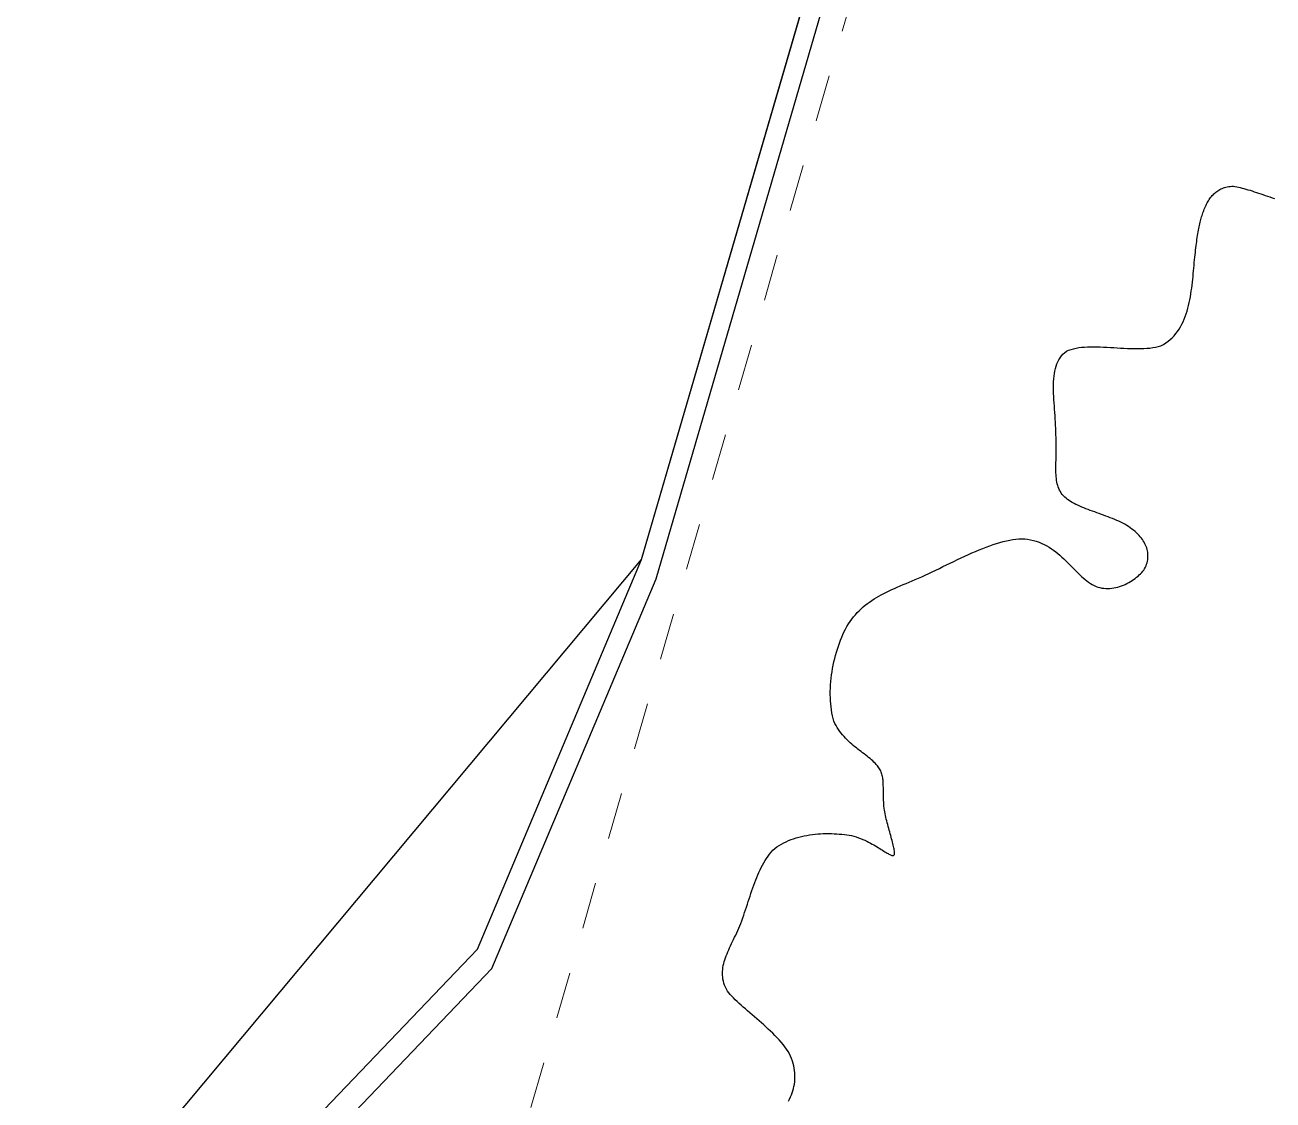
# Model space of a CAD drawing. Header units: metres. Extents: x 507649 to 508899, y 6966965 to 6967377.
# Drawn here: x 507928.546 to 507931.218, y 6967157.913 to 6967160.215 of the extents above; entities that cross this region are included whole.
import ezdxf

# ---------------------------------------------------------------- set-up
doc = ezdxf.new("R2010")
doc.units = ezdxf.units.M
doc.linetypes.add('AEC_Double Dash', pattern=[0.039, 0.015, -0.004, 0.006, -0.004, 0.006, -0.004])
doc.layers.add('C-PROP-LINE', color=252, linetype='AEC_Double Dash', lineweight=5)
for name, color, linetype in [('C_TEXT_2.5', 7, 'Continuous'), ('mga2020bdy', 252, 'Continuous'), ('mga2020VEG_EDGE_GARDEN', 252, 'Continuous'), ('mga2020VEG_TREE', 252, 'Continuous'), ('VEG_EDGE_GARDEN', 252, 'Continuous')]:
    doc.layers.add(name, color=color, linetype=linetype)

# ---------------------------------------------------------------- blocks, each defined once
blk = doc.blocks.new('BAC V TREE')
for p, q in [((-8.5005, 13.913), (-8.4891, 13.9255)), ((-8.4891, 13.9255), (-8.4773, 13.9375)), ((-8.4773, 13.9375), (-8.465, 13.9489)), ((-8.465, 13.9489), (-8.4522, 13.9598)), ((-8.4522, 13.9598), (-8.4388, 13.9701)), ((-8.4388, 13.9701), (-8.425, 13.9797)), ((-8.425, 13.9797), (-8.4105, 13.9888)), ((-8.4105, 13.9888), (-8.3955, 13.9972)), ((-8.3955, 13.9972), (-8.3799, 14.005)), ((-8.3799, 14.005), (-8.3637, 14.0121)), ((-8.3637, 14.0121), (-8.3468, 14.0186)), ((-8.3468, 14.0186), (-8.3293, 14.0243)), ((-8.3293, 14.0243), (-8.3111, 14.0293)), ((-8.3111, 14.0293), (-8.2922, 14.0336)), ((-8.2922, 14.0336), (-8.2725, 14.0372)), ((-8.2725, 14.0372), (-8.2522, 14.04)), ((-8.2522, 14.04), (-8.231, 14.042)), ((-8.231, 14.042), (-8.2091, 14.0432)), ((-8.2091, 14.0432), (-8.1867, 14.0395)), ((-8.1867, 14.0395), (-8.1634, 14.0351)), ((-8.1634, 14.0351), (-8.1393, 14.0299)), ((-8.1393, 14.0299), (-8.1144, 14.024)), ((-8.1144, 14.024), (-8.0888, 14.0174)), ((-8.0888, 14.0174), (-8.0625, 14.0103)), ((-8.0625, 14.0103), (-8.0355, 14.0026)), ((-8.0355, 14.0026), (-8.008, 13.9944)), ((-8.008, 13.9944), (-7.9798, 13.9857)), ((-7.9798, 13.9857), (-7.9511, 13.9766)), ((-7.9511, 13.9766), (-7.922, 13.9671)), ((-7.922, 13.9671), (-7.8924, 13.9573)), ((-7.8924, 13.9573), (-7.8623, 13.9472)), ((-7.8623, 13.9472), (-7.832, 13.9369)), ((-7.832, 13.9369), (-7.8012, 13.9264)), ((-7.8012, 13.9264), (-7.7703, 13.9157)), ((-8.6014, 13.745), (-8.5937, 13.7623)), ((-8.5937, 13.7623), (-8.5857, 13.7793)), ((-8.5857, 13.7793), (-8.5775, 13.7958)), ((-8.5775, 13.7958), (-8.5691, 13.812)), ((-8.5691, 13.812), (-8.5603, 13.8278)), ((-8.5603, 13.8278), (-8.5512, 13.8431)), ((-8.5512, 13.8431), (-8.5418, 13.858)), ((-8.5418, 13.858), (-8.5321, 13.8725)), ((-8.5321, 13.8725), (-8.5219, 13.8865)), ((-8.5219, 13.8865), (-8.5114, 13.9)), ((-8.5114, 13.9), (-8.5005, 13.913)), ((-7.7703, 13.9157), (-7.739, 13.9049)), ((-7.739, 13.9049), (-7.7076, 13.8941)), ((-7.7076, 13.8941), (-7.676, 13.8832)), ((-7.676, 13.8832), (-7.6442, 13.8724)), ((-8.6617, 13.565), (-8.6566, 13.5844)), ((-8.6566, 13.5844), (-8.6513, 13.6034)), ((-8.6513, 13.6034), (-8.6459, 13.622)), ((-8.6459, 13.622), (-8.6403, 13.6402)), ((-8.6403, 13.6402), (-8.6345, 13.658)), ((-8.6345, 13.658), (-8.6286, 13.6754)), ((-8.6286, 13.6754), (-8.6225, 13.6926)), ((-8.6225, 13.6926), (-8.6162, 13.7095)), ((-8.6162, 13.7095), (-8.6089, 13.7274)), ((-8.6089, 13.7274), (-8.6014, 13.745)), ((-8.698, 13.3885), (-8.6939, 13.4128)), ((-8.6939, 13.4128), (-8.6896, 13.4365)), ((-8.6896, 13.4365), (-8.6852, 13.4595)), ((-8.6852, 13.4595), (-8.6808, 13.4818)), ((-8.6808, 13.4818), (-8.6762, 13.5034)), ((-8.6762, 13.5034), (-8.6715, 13.5245)), ((-8.6715, 13.5245), (-8.6667, 13.545)), ((-8.6667, 13.545), (-8.6617, 13.565)), ((-8.7215, 13.2251), (-8.7177, 13.2545)), ((-8.7177, 13.2545), (-8.7139, 13.283)), ((-8.7139, 13.283), (-8.71, 13.3106)), ((-8.71, 13.3106), (-8.7061, 13.3374)), ((-8.7061, 13.3374), (-8.7021, 13.3633)), ((-8.7021, 13.3633), (-8.698, 13.3885)), ((-8.7397, 13.0629), (-8.7361, 13.0974)), ((-8.7361, 13.0974), (-8.7325, 13.1309)), ((-8.7325, 13.1309), (-8.7288, 13.1633)), ((-8.7288, 13.1633), (-8.7252, 13.1947)), ((-8.7252, 13.1947), (-8.7215, 13.2251)), ((-8.7575, 12.8757), (-8.7541, 12.9132)), ((-8.7541, 12.9132), (-8.7505, 12.9524)), ((-8.7505, 12.9524), (-8.7469, 12.9904)), ((-8.7469, 12.9904), (-8.7433, 13.0272)), ((-8.7433, 13.0272), (-8.7397, 13.0629)), ((-8.7729, 12.72), (-8.7687, 12.7596)), ((-8.7687, 12.7596), (-8.7647, 12.7988)), ((-8.7647, 12.7988), (-8.761, 12.8375)), ((-8.761, 12.8375), (-8.7575, 12.8757)), ((-8.8014, 12.5194), (-8.7946, 12.5596)), ((-8.7946, 12.5596), (-8.7884, 12.5998)), ((-8.7884, 12.5998), (-8.7827, 12.64)), ((-8.7827, 12.64), (-8.7776, 12.6801)), ((-8.7776, 12.6801), (-8.7729, 12.72)), ((-8.8366, 12.3609), (-8.8265, 12.4)), ((-8.8265, 12.4), (-8.8173, 12.4395)), ((-8.8173, 12.4395), (-8.809, 12.4793)), ((-8.809, 12.4793), (-8.8014, 12.5194)), ((-8.9027, 12.1746), (-8.8872, 12.2104)), ((-8.8872, 12.2104), (-8.8729, 12.2469)), ((-8.8729, 12.2469), (-8.8597, 12.2843)), ((-8.8597, 12.2843), (-8.8476, 12.3223)), ((-8.8476, 12.3223), (-8.8366, 12.3609)), ((-9.0011, 12.0118), (-8.9784, 12.042)), ((-8.9784, 12.042), (-8.9574, 12.0734)), ((-8.9574, 12.0734), (-8.9378, 12.1061)), ((-8.9378, 12.1061), (-8.9196, 12.1398)), ((-8.9196, 12.1398), (-8.9027, 12.1746)), ((-9.2081, 11.8442), (-9.1729, 11.8628)), ((-9.1729, 11.8628), (-9.1396, 11.8834)), ((-9.1396, 11.8834), (-9.1083, 11.9058)), ((-9.1083, 11.9058), (-9.0788, 11.9299)), ((-9.0788, 11.9299), (-9.0512, 11.9557)), ((-9.0512, 11.9557), (-9.0253, 11.983)), ((-9.0253, 11.983), (-9.0011, 12.0118)), ((-10.5969, 11.6789), (-10.5781, 11.704)), ((-10.5781, 11.704), (-10.5571, 11.7273)), ((-10.5571, 11.7273), (-10.5337, 11.7487)), ((-10.5337, 11.7487), (-10.5078, 11.7683)), ((-10.5078, 11.7683), (-10.4777, 11.7821)), ((-10.4777, 11.7821), (-10.4455, 11.7939)), ((-10.4455, 11.7939), (-10.4115, 11.8037)), ((-10.4115, 11.8037), (-10.3758, 11.8118)), ((-10.3758, 11.8118), (-10.3385, 11.8183)), ((-10.3385, 11.8183), (-10.2996, 11.8232)), ((-10.2996, 11.8232), (-10.2594, 11.8268)), ((-10.2594, 11.8268), (-10.218, 11.8291)), ((-10.218, 11.8291), (-10.1754, 11.8304)), ((-10.1754, 11.8304), (-10.1319, 11.8306)), ((-10.1319, 11.8306), (-10.0875, 11.83)), ((-10.0875, 11.83), (-10.0423, 11.8287)), ((-10.0423, 11.8287), (-9.9966, 11.8268)), ((-9.9966, 11.8268), (-9.9503, 11.8244)), ((-9.9503, 11.8244), (-9.9037, 11.8218)), ((-9.9037, 11.8218), (-9.8568, 11.8189)), ((-9.8568, 11.8189), (-9.8098, 11.816)), ((-9.8098, 11.816), (-9.7627, 11.8132)), ((-9.7627, 11.8132), (-9.7159, 11.8106)), ((-9.7159, 11.8106), (-9.6692, 11.8083)), ((-9.6692, 11.8083), (-9.623, 11.8066)), ((-9.623, 11.8066), (-9.5772, 11.8054)), ((-9.5772, 11.8054), (-9.532, 11.805)), ((-9.532, 11.805), (-9.4876, 11.8054)), ((-9.4876, 11.8054), (-9.4441, 11.8069)), ((-9.4441, 11.8069), (-9.4016, 11.8095)), ((-9.4016, 11.8095), (-9.3601, 11.8133)), ((-9.3601, 11.8133), (-9.32, 11.8186)), ((-9.32, 11.8186), (-9.2811, 11.8254)), ((-9.2811, 11.8254), (-9.2438, 11.8339)), ((-9.2438, 11.8339), (-9.2081, 11.8442)), ((-10.6685, 11.4959), (-10.6609, 11.5299)), ((-10.6609, 11.5299), (-10.6517, 11.5626)), ((-10.6517, 11.5626), (-10.6409, 11.594)), ((-10.6409, 11.594), (-10.6282, 11.6238)), ((-10.6282, 11.6238), (-10.6135, 11.6522)), ((-10.6135, 11.6522), (-10.5969, 11.6789)), ((-10.6863, 11.3091), (-10.685, 11.3484)), ((-10.685, 11.3484), (-10.6827, 11.3869)), ((-10.6827, 11.3869), (-10.6793, 11.4243)), ((-10.6793, 11.4243), (-10.6746, 11.4607)), ((-10.6746, 11.4607), (-10.6685, 11.4959)), ((-10.6866, 11.2689), (-10.6863, 11.3091)), ((-10.6861, 11.228), (-10.6866, 11.2689)), ((-10.6848, 11.1863), (-10.6861, 11.228)), ((-10.683, 11.1441), (-10.6848, 11.1863)), ((-10.6806, 11.1013), (-10.683, 11.1441)), ((-10.6779, 11.0581), (-10.6806, 11.1013)), ((-10.6748, 11.0145), (-10.6779, 11.0581)), ((-10.6716, 10.9706), (-10.6748, 11.0145)), ((-10.6684, 10.9264), (-10.6716, 10.9706)), ((-10.6651, 10.8822), (-10.6684, 10.9264)), ((-10.6621, 10.8378), (-10.6651, 10.8822)), ((-10.6593, 10.7935), (-10.6621, 10.8378)), ((-10.6568, 10.7492), (-10.6593, 10.7935)), ((-10.6549, 10.7051), (-10.6568, 10.7492)), ((-10.6535, 10.6612), (-10.6549, 10.7051)), ((-10.6529, 10.6177), (-10.6535, 10.6612)), ((-10.6507, 10.5792), (-10.6529, 10.6177)), ((-10.6492, 10.5416), (-10.6507, 10.5792)), ((-10.6483, 10.5047), (-10.6492, 10.5416)), ((-10.6479, 10.4687), (-10.6483, 10.5047)), ((-10.6506, 10.2998), (-10.6497, 10.3321)), ((-10.6497, 10.3321), (-10.6489, 10.3651)), ((-10.6489, 10.3651), (-10.6483, 10.3989)), ((-10.6483, 10.3989), (-10.6479, 10.4334)), ((-10.6479, 10.4334), (-10.6479, 10.4687)), ((-10.6538, 10.1494), (-10.6536, 10.178)), ((-10.6536, 10.1213), (-10.6538, 10.1494)), ((-10.6536, 10.178), (-10.6531, 10.2074)), ((-10.6531, 10.2074), (-10.6524, 10.2375)), ((-10.6524, 10.2375), (-10.6515, 10.2683)), ((-10.6515, 10.2683), (-10.6506, 10.2998)), ((-10.653, 10.094), (-10.6536, 10.1213)), ((-10.6518, 10.0674), (-10.653, 10.094)), ((-10.65, 10.0414), (-10.6518, 10.0674)), ((-10.6474, 10.016), (-10.65, 10.0414)), ((-10.6441, 9.9913), (-10.6474, 10.016)), ((-10.6399, 9.9672), (-10.6441, 9.9913)), ((-10.6348, 9.9437), (-10.6399, 9.9672)), ((-10.6287, 9.9208), (-10.6348, 9.9437)), ((-10.6214, 9.8986), (-10.6287, 9.9208)), ((-10.6129, 9.8769), (-10.6214, 9.8986)), ((-10.6032, 9.8558), (-10.6129, 9.8769)), ((-10.5921, 9.8353), (-10.6032, 9.8558)), ((-10.5796, 9.8154), (-10.5921, 9.8353)), ((-10.5656, 9.796), (-10.5796, 9.8154)), ((-10.55, 9.7771), (-10.5656, 9.796)), ((-10.5327, 9.7588), (-10.55, 9.7771)), ((-10.5141, 9.7431), (-10.5327, 9.7588)), ((-10.4942, 9.728), (-10.5141, 9.7431)), ((-10.473, 9.7134), (-10.4942, 9.728)), ((-10.4507, 9.6993), (-10.473, 9.7134)), ((-10.4273, 9.6857), (-10.4507, 9.6993)), ((-10.4029, 9.6724), (-10.4273, 9.6857)), ((-10.3776, 9.6595), (-10.4029, 9.6724)), ((-10.3514, 9.647), (-10.3776, 9.6595)), ((-10.3244, 9.6348), (-10.3514, 9.647)), ((-10.2966, 9.6228), (-10.3244, 9.6348)), ((-10.2683, 9.611), (-10.2966, 9.6228)), ((-10.2393, 9.5995), (-10.2683, 9.611)), ((-10.2099, 9.5881), (-10.2393, 9.5995)), ((-10.18, 9.5768), (-10.2099, 9.5881)), ((-10.1498, 9.5657), (-10.18, 9.5768)), ((-10.1193, 9.5546), (-10.1498, 9.5657)), ((-10.0886, 9.5435), (-10.1193, 9.5546)), ((-10.0578, 9.5323), (-10.0886, 9.5435)), ((-10.0268, 9.5212), (-10.0578, 9.5323)), ((-9.9959, 9.5099), (-10.0268, 9.5212)), ((-9.9651, 9.4986), (-9.9959, 9.5099)), ((-9.9344, 9.487), (-9.9651, 9.4986)), ((-9.904, 9.4753), (-9.9344, 9.487)), ((-9.8739, 9.4633), (-9.904, 9.4753)), ((-9.8441, 9.4511), (-9.8739, 9.4633)), ((-9.8148, 9.4386), (-9.8441, 9.4511)), ((-9.7859, 9.4258), (-9.8148, 9.4386)), ((-9.7577, 9.4125), (-9.7859, 9.4258)), ((-9.7302, 9.3989), (-9.7577, 9.4125)), ((-9.7033, 9.3849), (-9.7302, 9.3989)), ((-9.6773, 9.3703), (-9.7033, 9.3849)), ((-9.6524, 9.3535), (-9.6773, 9.3703)), ((-9.6286, 9.3364), (-9.6524, 9.3535)), ((-9.6058, 9.3192), (-9.6286, 9.3364)), ((-9.5841, 9.3018), (-9.6058, 9.3192)), ((-9.5634, 9.2841), (-9.5841, 9.3018)), ((-9.5439, 9.2663), (-9.5634, 9.2841)), ((-11.5182, 9.1048), (-11.4713, 9.1201)), ((-11.4713, 9.1201), (-11.425, 9.134)), ((-11.425, 9.134), (-11.3794, 9.1465)), ((-11.3794, 9.1465), (-11.3345, 9.1573)), ((-11.3345, 9.1573), (-11.2904, 9.1665)), ((-11.2904, 9.1665), (-11.2471, 9.1739)), ((-11.2471, 9.1739), (-11.2048, 9.1794)), ((-11.2048, 9.1794), (-11.1634, 9.183)), ((-11.1634, 9.183), (-11.123, 9.1844)), ((-11.123, 9.1844), (-11.0837, 9.1837)), ((-11.0837, 9.1837), (-11.0455, 9.1807)), ((-11.0455, 9.1807), (-11.0032, 9.1726)), ((-11.0032, 9.1726), (-10.9625, 9.1625)), ((-10.9625, 9.1625), (-10.9232, 9.1507)), ((-10.9232, 9.1507), (-10.8855, 9.1371)), ((-10.8855, 9.1371), (-10.8491, 9.122)), ((-10.8491, 9.122), (-10.814, 9.1055)), ((-9.5254, 9.2483), (-9.5439, 9.2663)), ((-9.508, 9.2302), (-9.5254, 9.2483)), ((-9.4918, 9.2118), (-9.508, 9.2302)), ((-9.4766, 9.1933), (-9.4918, 9.2118)), ((-9.4626, 9.1746), (-9.4766, 9.1933)), ((-9.4497, 9.1558), (-9.4626, 9.1746)), ((-9.438, 9.1367), (-9.4497, 9.1558)), ((-9.4274, 9.1176), (-9.438, 9.1367)), ((-9.418, 9.0982), (-9.4274, 9.1176)), ((-11.9593, 8.9213), (-11.9093, 8.9445)), ((-11.9093, 8.9445), (-11.8594, 8.9673)), ((-11.8594, 8.9673), (-11.8097, 8.9895)), ((-11.8097, 8.9895), (-11.7602, 9.011)), ((-11.7602, 9.011), (-11.711, 9.0317)), ((-11.711, 9.0317), (-11.6622, 9.0516)), ((-11.6622, 9.0516), (-11.6137, 9.0704)), ((-11.6137, 9.0704), (-11.5657, 9.0882)), ((-11.5657, 9.0882), (-11.5182, 9.1048)), ((-10.814, 9.1055), (-10.7801, 9.0876)), ((-10.7801, 9.0876), (-10.7475, 9.0684)), ((-10.7475, 9.0684), (-10.7159, 9.0482)), ((-10.7159, 9.0482), (-10.6853, 9.0269)), ((-10.6853, 9.0269), (-10.6557, 9.0048)), ((-10.6557, 9.0048), (-10.6269, 8.9819)), ((-10.6269, 8.9819), (-10.599, 8.9583)), ((-10.599, 8.9583), (-10.5718, 8.9342)), ((-9.4097, 9.0788), (-9.418, 9.0982)), ((-9.4026, 9.0591), (-9.4097, 9.0788)), ((-9.3967, 9.0394), (-9.4026, 9.0591)), ((-9.392, 9.0194), (-9.3967, 9.0394)), ((-9.3885, 8.9994), (-9.392, 9.0194)), ((-9.3862, 8.9792), (-9.3885, 8.9994)), ((-9.3852, 8.9589), (-9.3862, 8.9792)), ((-9.3853, 8.9384), (-9.3852, 8.9589)), ((-12.3078, 8.7532), (-12.2585, 8.7771)), ((-12.2585, 8.7771), (-12.209, 8.8011)), ((-12.209, 8.8011), (-12.1593, 8.8253)), ((-12.1593, 8.8253), (-12.1094, 8.8495)), ((-12.1094, 8.8495), (-12.0594, 8.8737)), ((-12.0594, 8.8737), (-12.0093, 8.8976)), ((-12.0093, 8.8976), (-11.9593, 8.9213)), ((-10.5718, 8.9342), (-10.5452, 8.9097)), ((-10.5452, 8.9097), (-10.5193, 8.8849)), ((-10.5193, 8.8849), (-10.4939, 8.8599)), ((-10.4939, 8.8599), (-10.4689, 8.8348)), ((-10.4689, 8.8348), (-10.4443, 8.8098)), ((-10.4443, 8.8098), (-10.42, 8.7849)), ((-10.42, 8.7849), (-10.396, 8.7603)), ((-9.4437, 8.7538), (-9.4317, 8.7706)), ((-9.4317, 8.7706), (-9.4214, 8.792)), ((-9.4214, 8.792), (-9.4124, 8.8132)), ((-9.4124, 8.8132), (-9.4048, 8.8344)), ((-9.4048, 8.8344), (-9.3983, 8.8554)), ((-9.3983, 8.8554), (-9.3932, 8.8763)), ((-9.3932, 8.8763), (-9.3893, 8.8971)), ((-9.3893, 8.8971), (-9.3867, 8.9178)), ((-9.3867, 8.9178), (-9.3853, 8.9384)), ((-12.6762, 8.5885), (-12.6336, 8.6062)), ((-12.6336, 8.6062), (-12.5901, 8.6243)), ((-12.5901, 8.6243), (-12.5459, 8.6429)), ((-12.5459, 8.6429), (-12.5008, 8.6619)), ((-12.5008, 8.6619), (-12.4533, 8.6839)), ((-12.4533, 8.6839), (-12.4052, 8.7065)), ((-12.4052, 8.7065), (-12.3567, 8.7296)), ((-12.3567, 8.7296), (-12.3078, 8.7532)), ((-10.396, 8.7603), (-10.3721, 8.736)), ((-10.3721, 8.736), (-10.3483, 8.7123)), ((-10.3483, 8.7123), (-10.3245, 8.6892)), ((-10.3245, 8.6892), (-10.3007, 8.6668)), ((-10.3007, 8.6668), (-10.2768, 8.6453)), ((-10.2768, 8.6453), (-10.2526, 8.6247)), ((-10.2526, 8.6247), (-10.2282, 8.6052)), ((-10.2282, 8.6052), (-10.2035, 8.5869)), ((-9.6271, 8.5951), (-9.6045, 8.6092)), ((-9.6045, 8.6092), (-9.5827, 8.6238)), ((-9.5827, 8.6238), (-9.5617, 8.639)), ((-9.5617, 8.639), (-9.5416, 8.6546)), ((-9.5416, 8.6546), (-9.5225, 8.6706)), ((-9.5225, 8.6706), (-9.5045, 8.6869)), ((-9.5045, 8.6869), (-9.4875, 8.7035)), ((-9.4875, 8.7035), (-9.4717, 8.7202)), ((-9.4717, 8.7202), (-9.4571, 8.737)), ((-9.4571, 8.737), (-9.4437, 8.7538)), ((-13.0585, 8.4137), (-13.0238, 8.432)), ((-13.0238, 8.432), (-12.9883, 8.4499)), ((-12.9883, 8.4499), (-12.9521, 8.4675)), ((-12.9521, 8.4675), (-12.915, 8.4849)), ((-12.915, 8.4849), (-12.8772, 8.5022)), ((-12.8772, 8.5022), (-12.8386, 8.5193)), ((-12.8386, 8.5193), (-12.7992, 8.5365)), ((-12.7992, 8.5365), (-12.759, 8.5536)), ((-12.759, 8.5536), (-12.718, 8.571)), ((-12.718, 8.571), (-12.6762, 8.5885)), ((-10.2035, 8.5869), (-10.1784, 8.5699)), ((-10.1784, 8.5699), (-10.1528, 8.5543)), ((-10.1528, 8.5543), (-10.1269, 8.5408)), ((-10.1269, 8.5408), (-10.1007, 8.5294)), ((-10.1007, 8.5294), (-10.0741, 8.52)), ((-10.0741, 8.52), (-10.0473, 8.5126)), ((-10.0473, 8.5126), (-10.0202, 8.5069)), ((-10.0202, 8.5069), (-9.9929, 8.5031)), ((-9.9929, 8.5031), (-9.9655, 8.501)), ((-9.9655, 8.501), (-9.9381, 8.5005)), ((-9.9381, 8.5005), (-9.9107, 8.5015)), ((-9.9107, 8.5015), (-9.8834, 8.5041)), ((-9.8834, 8.5041), (-9.8562, 8.508)), ((-9.8562, 8.508), (-9.8291, 8.5133)), ((-9.8291, 8.5133), (-9.8024, 8.5199)), ((-9.8024, 8.5199), (-9.7759, 8.5277)), ((-9.7759, 8.5277), (-9.7498, 8.5365)), ((-9.7498, 8.5365), (-9.7242, 8.5465)), ((-9.7242, 8.5465), (-9.699, 8.5573)), ((-9.699, 8.5573), (-9.6744, 8.5691)), ((-9.6744, 8.5691), (-9.6504, 8.5818)), ((-9.6504, 8.5818), (-9.6271, 8.5951)), ((-13.3084, 8.2455), (-13.2798, 8.2693)), ((-13.2798, 8.2693), (-13.2505, 8.2922)), ((-13.2505, 8.2922), (-13.2204, 8.3142)), ((-13.2204, 8.3142), (-13.1895, 8.3354)), ((-13.1895, 8.3354), (-13.1579, 8.3559)), ((-13.1579, 8.3559), (-13.1255, 8.3757)), ((-13.1255, 8.3757), (-13.0924, 8.395)), ((-13.0924, 8.395), (-13.0585, 8.4137)), ((-13.4646, 8.079), (-13.4404, 8.1099)), ((-13.4404, 8.1099), (-13.4155, 8.1395)), ((-13.4155, 8.1395), (-13.3898, 8.1677)), ((-13.3898, 8.1677), (-13.3634, 8.1948)), ((-13.3634, 8.1948), (-13.3363, 8.2207)), ((-13.3363, 8.2207), (-13.3084, 8.2455)), ((-13.5699, 7.9058), (-13.5517, 7.9422)), ((-13.5517, 7.9422), (-13.5328, 7.9773)), ((-13.5328, 7.9773), (-13.5108, 8.0128)), ((-13.5108, 8.0128), (-13.488, 8.0466)), ((-13.488, 8.0466), (-13.4646, 8.079)), ((-13.6503, 7.7074), (-13.6357, 7.749)), ((-13.6357, 7.749), (-13.6204, 7.7897)), ((-13.6204, 7.7897), (-13.6043, 7.8294)), ((-13.6043, 7.8294), (-13.5875, 7.8682)), ((-13.5875, 7.8682), (-13.5699, 7.9058)), ((-13.7004, 7.5344), (-13.6892, 7.5785)), ((-13.6892, 7.5785), (-13.6771, 7.6221)), ((-13.6771, 7.6221), (-13.6641, 7.6651)), ((-13.6641, 7.6651), (-13.6503, 7.7074)), ((-13.7365, 7.3544), (-13.7289, 7.3998)), ((-13.7289, 7.3998), (-13.7203, 7.4449)), ((-13.7203, 7.4449), (-13.7108, 7.4898)), ((-13.7108, 7.4898), (-13.7004, 7.5344)), ((-13.7534, 7.2182), (-13.7487, 7.2635)), ((-13.7487, 7.2635), (-13.7431, 7.309)), ((-13.7431, 7.309), (-13.7365, 7.3544)), ((-13.7613, 7.0391), (-13.7609, 7.0833)), ((-13.7609, 7.0833), (-13.7595, 7.128)), ((-13.7595, 7.128), (-13.7569, 7.173)), ((-13.7569, 7.173), (-13.7534, 7.2182)), ((-13.7605, 6.9954), (-13.7613, 7.0391)), ((-13.7586, 6.9522), (-13.7605, 6.9954)), ((-13.7555, 6.9097), (-13.7586, 6.9522)), ((-13.7512, 6.868), (-13.7555, 6.9097)), ((-13.7457, 6.8271), (-13.7512, 6.868)), ((-13.739, 6.7871), (-13.7457, 6.8271)), ((-13.731, 6.7481), (-13.739, 6.7871)), ((-13.7218, 6.7102), (-13.731, 6.7481)), ((-13.7112, 6.6735), (-13.7218, 6.7102)), ((-13.6965, 6.6425), (-13.7112, 6.6735)), ((-13.6809, 6.6129), (-13.6965, 6.6425)), ((-13.6644, 6.5845), (-13.6809, 6.6129)), ((-13.6472, 6.5573), (-13.6644, 6.5845)), ((-13.6292, 6.5313), (-13.6472, 6.5573)), ((-13.6106, 6.5063), (-13.6292, 6.5313)), ((-13.5914, 6.4824), (-13.6106, 6.5063)), ((-13.5716, 6.4594), (-13.5914, 6.4824)), ((-13.5514, 6.4374), (-13.5716, 6.4594)), ((-13.5307, 6.4161), (-13.5514, 6.4374)), ((-13.5097, 6.3957), (-13.5307, 6.4161)), ((-13.4884, 6.376), (-13.5097, 6.3957)), ((-13.4669, 6.3569), (-13.4884, 6.376)), ((-13.4453, 6.3385), (-13.4669, 6.3569)), ((-13.4235, 6.3205), (-13.4453, 6.3385)), ((-13.4017, 6.3031), (-13.4235, 6.3205)), ((-13.3799, 6.2861), (-13.4017, 6.3031)), ((-13.3582, 6.2694), (-13.3799, 6.2861)), ((-13.3367, 6.253), (-13.3582, 6.2694)), ((-13.3154, 6.2369), (-13.3367, 6.253)), ((-13.2943, 6.2209), (-13.3154, 6.2369)), ((-13.2736, 6.205), (-13.2943, 6.2209)), ((-13.2533, 6.1892), (-13.2736, 6.205)), ((-13.2334, 6.1734), (-13.2533, 6.1892)), ((-13.2141, 6.1576), (-13.2334, 6.1734)), ((-13.1954, 6.1416), (-13.2141, 6.1576)), ((-13.1773, 6.1254), (-13.1954, 6.1416)), ((-13.1599, 6.1089), (-13.1773, 6.1254)), ((-13.1433, 6.0922), (-13.1599, 6.1089)), ((-13.1275, 6.0751), (-13.1433, 6.0922)), ((-13.1126, 6.0575), (-13.1275, 6.0751)), ((-13.1012, 6.0439), (-13.1126, 6.0575)), ((-13.0909, 6.0301), (-13.1012, 6.0439)), ((-13.0816, 6.0161), (-13.0909, 6.0301)), ((-13.0734, 6.0018), (-13.0816, 6.0161)), ((-13.0661, 5.9871), (-13.0734, 6.0018)), ((-13.0596, 5.9722), (-13.0661, 5.9871)), ((-13.0541, 5.9569), (-13.0596, 5.9722)), ((-13.0492, 5.9413), (-13.0541, 5.9569)), ((-13.0451, 5.9253), (-13.0492, 5.9413)), ((-13.0417, 5.909), (-13.0451, 5.9253)), ((-13.0388, 5.8923), (-13.0417, 5.909)), ((-13.0365, 5.8751), (-13.0388, 5.8923)), ((-13.0347, 5.8575), (-13.0365, 5.8751)), ((-13.0332, 5.8395), (-13.0347, 5.8575)), ((-13.0322, 5.821), (-13.0332, 5.8395)), ((-13.0314, 5.802), (-13.0322, 5.821)), ((-13.0309, 5.7825), (-13.0314, 5.802)), ((-13.0305, 5.7625), (-13.0309, 5.7825)), ((-13.0303, 5.742), (-13.0305, 5.7625)), ((-13.0301, 5.7209), (-13.0303, 5.742)), ((-13.03, 5.6992), (-13.0301, 5.7209)), ((-13.0298, 5.677), (-13.03, 5.6992)), ((-13.0294, 5.6542), (-13.0298, 5.677)), ((-13.029, 5.6307), (-13.0294, 5.6542)), ((-13.0282, 5.6066), (-13.029, 5.6307)), ((-13.0272, 5.5818), (-13.0282, 5.6066)), ((-13.0259, 5.5564), (-13.0272, 5.5818)), ((-13.0241, 5.5303), (-13.0259, 5.5564)), ((-13.0219, 5.5035), (-13.0241, 5.5303)), ((-13.0191, 5.476), (-13.0219, 5.5035)), ((-13.0158, 5.4477), (-13.0191, 5.476)), ((-13.0116, 5.4237), (-13.0158, 5.4477)), ((-13.0069, 5.3992), (-13.0116, 5.4237)), ((-13.0018, 5.3744), (-13.0069, 5.3992)), ((-12.9962, 5.3492), (-13.0018, 5.3744)), ((-12.9903, 5.3238), (-12.9962, 5.3492)), ((-12.984, 5.2982), (-12.9903, 5.3238)), ((-12.9776, 5.2726), (-12.984, 5.2982)), ((-12.9709, 5.2469), (-12.9776, 5.2726)), ((-12.964, 5.2213), (-12.9709, 5.2469)), ((-12.9571, 5.1959), (-12.964, 5.2213)), ((-12.9501, 5.1707), (-12.9571, 5.1959)), ((-12.9432, 5.1458), (-12.9501, 5.1707)), ((-14.4357, 4.9783), (-14.4034, 4.9958)), ((-14.4034, 4.9958), (-14.3703, 5.0119)), ((-14.3703, 5.0119), (-14.3364, 5.0269)), ((-14.3364, 5.0269), (-14.3018, 5.0406)), ((-14.3018, 5.0406), (-14.2667, 5.0532)), ((-14.2667, 5.0532), (-14.2309, 5.0646)), ((-14.2309, 5.0646), (-14.1947, 5.075)), ((-14.1947, 5.075), (-14.158, 5.0842)), ((-14.158, 5.0842), (-14.121, 5.0924)), ((-14.121, 5.0924), (-14.0837, 5.0996)), ((-14.0837, 5.0996), (-14.0462, 5.1058)), ((-14.0462, 5.1058), (-14.0085, 5.1111)), ((-14.0085, 5.1111), (-13.9707, 5.1154)), ((-13.9707, 5.1154), (-13.9329, 5.1188)), ((-13.9329, 5.1188), (-13.8951, 5.1213)), ((-13.8951, 5.1213), (-13.8574, 5.1231)), ((-13.8574, 5.1231), (-13.8199, 5.124)), ((-13.8199, 5.124), (-13.7827, 5.1241)), ((-13.7827, 5.1241), (-13.7457, 5.1235)), ((-13.7457, 5.1235), (-13.7091, 5.1222)), ((-13.7091, 5.1222), (-13.673, 5.1202)), ((-13.673, 5.1202), (-13.6373, 5.1175)), ((-13.6373, 5.1175), (-13.6023, 5.1142)), ((-13.6023, 5.1142), (-13.5678, 5.1103)), ((-13.5678, 5.1103), (-13.5341, 5.1059)), ((-13.5341, 5.1059), (-13.5011, 5.1009)), ((-13.5011, 5.1009), (-13.469, 5.0954)), ((-13.469, 5.0954), (-13.4377, 5.0895)), ((-13.4377, 5.0895), (-13.4056, 5.0787)), ((-13.4056, 5.0787), (-13.3745, 5.0674)), ((-13.3745, 5.0674), (-13.3444, 5.0556)), ((-13.3444, 5.0556), (-13.3153, 5.0435)), ((-13.3153, 5.0435), (-13.2871, 5.031)), ((-13.2871, 5.031), (-13.26, 5.0184)), ((-13.26, 5.0184), (-13.2338, 5.0055)), ((-13.2338, 5.0055), (-13.2085, 4.9926)), ((-13.2085, 4.9926), (-13.1843, 4.9797)), ((-12.9363, 5.1212), (-12.9432, 5.1458)), ((-12.9295, 5.0971), (-12.9363, 5.1212)), ((-12.9228, 5.0735), (-12.9295, 5.0971)), ((-12.9164, 5.0505), (-12.9228, 5.0735)), ((-12.9103, 5.0283), (-12.9164, 5.0505)), ((-12.9045, 5.0067), (-12.9103, 5.0283)), ((-12.899, 4.986), (-12.9045, 5.0067)), ((-12.894, 4.9662), (-12.899, 4.986)), ((-14.619, 4.8118), (-14.5975, 4.84)), ((-14.5975, 4.84), (-14.5751, 4.8672)), ((-14.5751, 4.8672), (-14.5516, 4.8932)), ((-14.5516, 4.8932), (-14.5269, 4.9182)), ((-14.5269, 4.9182), (-14.4975, 4.9396)), ((-14.4975, 4.9396), (-14.4671, 4.9596)), ((-14.4671, 4.9596), (-14.4357, 4.9783)), ((-13.1843, 4.9797), (-13.161, 4.9668)), ((-13.161, 4.9668), (-13.1386, 4.954)), ((-13.1386, 4.954), (-13.1172, 4.9414)), ((-13.1172, 4.9414), (-13.0967, 4.929)), ((-13.0967, 4.929), (-13.0771, 4.917)), ((-13.0771, 4.917), (-13.0585, 4.9054)), ((-13.0585, 4.9054), (-13.0408, 4.8942)), ((-13.0408, 4.8942), (-13.024, 4.8836)), ((-13.024, 4.8836), (-13.0081, 4.8736)), ((-13.0081, 4.8736), (-12.9932, 4.8643)), ((-12.9932, 4.8643), (-12.9791, 4.8557)), ((-12.9791, 4.8557), (-12.9659, 4.8479)), ((-12.9659, 4.8479), (-12.9536, 4.841)), ((-12.9536, 4.841), (-12.9422, 4.8351)), ((-12.9422, 4.8351), (-12.9317, 4.8302)), ((-12.9317, 4.8302), (-12.922, 4.8263)), ((-12.922, 4.8263), (-12.9132, 4.8237)), ((-12.9132, 4.8237), (-12.9053, 4.8223)), ((-12.9053, 4.8223), (-12.8982, 4.8221)), ((-12.8982, 4.8221), (-12.8919, 4.8234)), ((-12.8895, 4.9474), (-12.894, 4.9662)), ((-12.8919, 4.8234), (-12.8866, 4.8261)), ((-12.8855, 4.9297), (-12.8895, 4.9474)), ((-12.8866, 4.8261), (-12.882, 4.8303)), ((-12.8821, 4.913), (-12.8855, 4.9297)), ((-12.8793, 4.8977), (-12.8821, 4.913)), ((-12.882, 4.8303), (-12.8789, 4.8351)), ((-12.8772, 4.8835), (-12.8793, 4.8977)), ((-12.8789, 4.8351), (-12.8767, 4.8416)), ((-12.8758, 4.8708), (-12.8772, 4.8835)), ((-12.8767, 4.8416), (-12.8755, 4.8497)), ((-12.8753, 4.8595), (-12.8758, 4.8708)), ((-12.8755, 4.8497), (-12.8753, 4.8595)), ((-14.7291, 4.6238), (-14.7126, 4.6571)), ((-14.7126, 4.6571), (-14.6955, 4.6897)), ((-14.6955, 4.6897), (-14.6777, 4.7215)), ((-14.6777, 4.7215), (-14.659, 4.7525)), ((-14.659, 4.7525), (-14.6394, 4.7826)), ((-14.6394, 4.7826), (-14.619, 4.8118)), ((-14.8026, 4.4484), (-14.7889, 4.4845)), ((-14.7889, 4.4845), (-14.7747, 4.5201)), ((-14.7747, 4.5201), (-14.76, 4.5553)), ((-14.76, 4.5553), (-14.7448, 4.5899)), ((-14.7448, 4.5899), (-14.7291, 4.6238)), ((-14.8668, 4.2628), (-14.8544, 4.3004)), ((-14.8544, 4.3004), (-14.8418, 4.3378)), ((-14.8418, 4.3378), (-14.829, 4.375)), ((-14.829, 4.375), (-14.816, 4.4119)), ((-14.816, 4.4119), (-14.8026, 4.4484)), ((-14.9159, 4.1114), (-14.9036, 4.1493)), ((-14.9036, 4.1493), (-14.8913, 4.1872)), ((-14.8913, 4.1872), (-14.8791, 4.225)), ((-14.8791, 4.225), (-14.8668, 4.2628)), ((-14.9803, 3.9239), (-14.9669, 3.961)), ((-14.9669, 3.961), (-14.9538, 3.9983)), ((-14.9538, 3.9983), (-14.941, 4.0358)), ((-14.941, 4.0358), (-14.9284, 4.0736)), ((-14.9284, 4.0736), (-14.9159, 4.1114)), ((-15.0503, 3.756), (-15.0361, 3.7871)), ((-15.0361, 3.7871), (-15.0221, 3.8187)), ((-15.0221, 3.8187), (-15.0084, 3.8509)), ((-15.0084, 3.8509), (-14.9941, 3.8872)), ((-14.9941, 3.8872), (-14.9803, 3.9239)), ((-15.121, 3.6074), (-15.1072, 3.6363)), ((-15.1072, 3.6363), (-15.0931, 3.6656)), ((-15.0931, 3.6656), (-15.0789, 3.6953)), ((-15.0789, 3.6953), (-15.0646, 3.7254)), ((-15.0646, 3.7254), (-15.0503, 3.756)), ((-15.2048, 3.4133), (-15.1948, 3.4404)), ((-15.1948, 3.4404), (-15.184, 3.4676)), ((-15.184, 3.4676), (-15.1725, 3.4951)), ((-15.1725, 3.4951), (-15.1604, 3.5227)), ((-15.1604, 3.5227), (-15.1477, 3.5507)), ((-15.1477, 3.5507), (-15.1346, 3.5789)), ((-15.1346, 3.5789), (-15.121, 3.6074)), ((-15.2438, 3.2527), (-15.2402, 3.2794)), ((-15.2402, 3.2794), (-15.2354, 3.3061)), ((-15.2354, 3.3061), (-15.2293, 3.3328)), ((-15.2293, 3.3328), (-15.2222, 3.3595)), ((-15.2222, 3.3595), (-15.214, 3.3863)), ((-15.214, 3.3863), (-15.2048, 3.4133)), ((-15.2469, 3.1991), (-15.2461, 3.2259)), ((-15.2462, 3.1722), (-15.2469, 3.1991)), ((-15.2439, 3.1452), (-15.2462, 3.1722)), ((-15.2461, 3.2259), (-15.2438, 3.2527)), ((-15.24, 3.118), (-15.2439, 3.1452)), ((-15.2343, 3.0906), (-15.24, 3.118)), ((-15.2267, 3.0629), (-15.2343, 3.0906)), ((-15.2173, 3.0351), (-15.2267, 3.0629)), ((-15.2059, 3.0069), (-15.2173, 3.0351)), ((-15.1924, 2.9784), (-15.2059, 3.0069)), ((-15.1762, 2.955), (-15.1924, 2.9784)), ((-15.1581, 2.9313), (-15.1762, 2.955)), ((-15.1384, 2.9074), (-15.1581, 2.9313)), ((-15.117, 2.8832), (-15.1384, 2.9074)), ((-15.0941, 2.8588), (-15.117, 2.8832)), ((-15.0698, 2.8342), (-15.0941, 2.8588)), ((-15.0443, 2.8093), (-15.0698, 2.8342)), ((-15.0175, 2.7842), (-15.0443, 2.8093)), ((-14.9898, 2.7588), (-15.0175, 2.7842)), ((-14.9611, 2.7332), (-14.9898, 2.7588)), ((-14.9315, 2.7072), (-14.9611, 2.7332)), ((-14.9013, 2.681), (-14.9315, 2.7072)), ((-14.8704, 2.6545), (-14.9013, 2.681)), ((-14.8391, 2.6278), (-14.8704, 2.6545)), ((-14.8074, 2.6007), (-14.8391, 2.6278)), ((-14.7754, 2.5733), (-14.8074, 2.6007)), ((-14.7433, 2.5456), (-14.7754, 2.5733)), ((-14.7111, 2.5176), (-14.7433, 2.5456)), ((-14.679, 2.4892), (-14.7111, 2.5176)), ((-14.6471, 2.4606), (-14.679, 2.4892)), ((-14.6155, 2.4316), (-14.6471, 2.4606)), ((-14.5844, 2.4022), (-14.6155, 2.4316)), ((-14.5537, 2.3726), (-14.5844, 2.4022)), ((-14.5237, 2.3425), (-14.5537, 2.3726)), ((-14.4944, 2.3121), (-14.5237, 2.3425)), ((-14.466, 2.2814), (-14.4944, 2.3121)), ((-14.4386, 2.2503), (-14.466, 2.2814)), ((-14.4123, 2.2188), (-14.4386, 2.2503)), ((-14.3872, 2.1869), (-14.4123, 2.2188)), ((-14.3634, 2.1546), (-14.3872, 2.1869)), ((-14.341, 2.1219), (-14.3634, 2.1546)), ((-14.3239, 2.0889), (-14.341, 2.1219)), ((-14.3087, 2.0559), (-14.3239, 2.0889)), ((-14.2952, 2.023), (-14.3087, 2.0559)), ((-14.2834, 1.9901), (-14.2952, 2.023)), ((-14.2734, 1.9574), (-14.2834, 1.9901)), ((-14.265, 1.9248), (-14.2734, 1.9574)), ((-14.2583, 1.8923), (-14.265, 1.9248)), ((-14.2533, 1.8601), (-14.2583, 1.8923)), ((-14.2499, 1.828), (-14.2533, 1.8601)), ((-14.2516, 1.7022), (-14.2489, 1.7332)), ((-14.248, 1.7961), (-14.2499, 1.828)), ((-14.2489, 1.7332), (-14.2477, 1.7646)), ((-14.2477, 1.7646), (-14.248, 1.7961)), ((-14.2978, 1.5233), (-14.2867, 1.5521)), ((-14.2867, 1.5521), (-14.2769, 1.5814)), ((-14.2769, 1.5814), (-14.2685, 1.611)), ((-14.2685, 1.611), (-14.2615, 1.6411)), ((-14.2615, 1.6411), (-14.2558, 1.6714)), ((-14.2558, 1.6714), (-14.2516, 1.7022)), ((-14.3389, 1.4395), (-14.3239, 1.4669)), ((-14.3239, 1.4669), (-14.3102, 1.4949)), ((-14.3102, 1.4949), (-14.2978, 1.5233))]:
    blk.add_line(p, q)
blk = doc.blocks.new('XE_SURVEY')
at = {"layer": 'mga2020bdy'}
blk.add_polyline3d([(507890.6991, 6967200.5784, 5.3095), (507916.0451, 6967160.3304, 5.2208), (507918.9586, 6967158.3503, 5.1842), (507921.6109, 6967157.3619, 5.2196), (507925.1715, 6967156.7219, 5.1425), (507927.9919, 6967156.8294, 5.0971), (507929.8659, 6967159.0704, 5.1017), (507930.6037, 6967161.6034, 5.1104), (507934.4704, 6967159.1919, 4.8395), (507942.553, 6967156.1035, 4.7977), (507943.9279, 6967155.6575, 4.7285), (507945.2571, 6967152.3745, 4.7915), (507945.0707, 6967151.7613, 4.7587), (507943.5281, 6967146.2682, 4.7011), (507941.1505, 6967141.0839, 4.7356), (507939.9757, 6967135.209, 4.7062), (507936.9555, 6967129.1817, 4.8988), (507935.311, 6967122.2392, 4.6675), (507935.9201, 6967120.9196, 4.6501), (507939.9377, 6967112.3649, 2.59), (507942.8976, 6967107.616, 2.489), (507946.3383, 6967102.1153, 2.534)], dxfattribs=at)
at = {"layer": 'mga2020VEG_EDGE_GARDEN'}
blk.add_polyline3d([(507916.0451, 6967160.3304, 5.2208), (507918.0526, 6967158.8485, 5.1949), (507918.9586, 6967158.3503, 5.1842), (507920.3022, 6967157.7689, 5.2025), (507921.6109, 6967157.3619, 5.2196), (507925.1715, 6967156.7219, 5.1425), (507925.18, 6967156.7186, 5.1423), (507926.8158, 6967156.4976, 5.1163), (507927.9919, 6967156.8294, 5.0971), (507928.3736, 6967157.0432, 5.0978), (507929.5142, 6967158.2363, 5.1003), (507929.8659, 6967159.0704, 5.1017), (507930.6037, 6967161.6034, 5.1104)], dxfattribs=at)
at = {"layer": 'VEG_EDGE_GARDEN'}
blk.add_polyline3d([(507916.0706, 6967160.2902, 5.2208), (507918.0789, 6967158.8076, 5.1949), (507918.9852, 6967158.3092, 5.1842), (507920.3294, 6967157.7274, 5.2025), (507921.6386, 6967157.3203, 5.2196), (507925.2007, 6967156.6799, 5.1425), (507925.2092, 6967156.6766, 5.1423), (507926.8456, 6967156.4555, 5.1163), (507928.0222, 6967156.7874, 5.0971), (507928.4042, 6967157.0012, 5.0978), (507929.5453, 6967158.1948, 5.1003), (507929.8971, 6967159.0293, 5.1017), (507930.6353, 6967161.5633, 5.1104)], dxfattribs=at)
at = {"layer": 'mga2020VEG_TREE', "xscale": 0.1554417355589352, "yscale": 0.1554417355589352, "zscale": 0.1554417355589352, "rotation": 0.001583333339407246}
blk.add_blockref('BAC V TREE', (507932.409, 6967157.6871, 5.0005), dxfattribs=at)
blk = doc.blocks.new('25027_BNP_Skygate Play-Sheet - 000101 - SITE PLAN')
at = {"layer": 'C-PROP-LINE'}
blk.add_line((-2399895.49, 3926617.78), (-2398057.83, 3924567.66), dxfattribs=at)
blk = doc.blocks.new('XE_ARCH')
at = {"xscale": 0.001, "yscale": 0.001, "zscale": 0.001, "rotation": 121.996}
blk.add_blockref('25027_BNP_Skygate Play-Sheet - 000101 - SITE PLAN', (509988.1258, 6971273.7702), dxfattribs=at)

msp = doc.modelspace()

# ---------------------------------------------------------------- block references
at = {"layer": 'C_TEXT_2.5'}
msp.add_blockref('XE_SURVEY', (0, 0), dxfattribs=at)

# ---------------------------------------------------------------- next in the draw order: block references
msp.add_blockref('XE_ARCH', (0, 0), dxfattribs=at)

doc.saveas('drawing.dxf')
